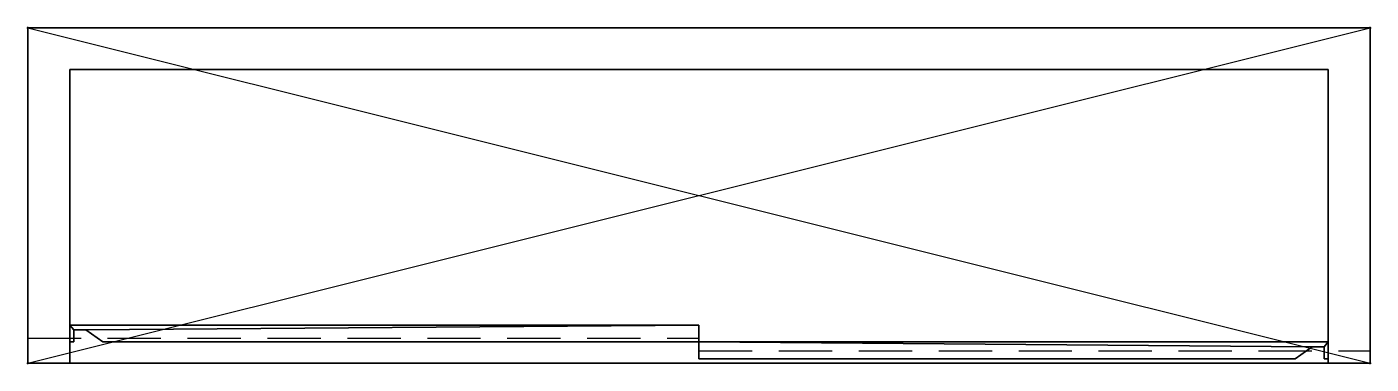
# Model space of a CAD drawing. Header units: millimetres. Extents: x -1 to 1601, y -401 to 1.
import ezdxf

# ---------------------------------------------------------------- set-up
doc = ezdxf.new("R2010")
doc.units = ezdxf.units.MM
doc.header["$PDMODE"] = 34
doc.linetypes.add('NASCOSTA', pattern=[9.525, 6.35, -3.175])
for name, color, linetype in [('IQ_200_2D', 1, 'Continuous'), ('IQ_200_3D', 1, 'Continuous'), ('IQ_204_2D', 7, 'Continuous'), ('IQ_INS_3D', 3, 'Continuous')]:
    doc.layers.add(name, color=color, linetype=linetype)

msp = doc.modelspace()

# ---------------------------------------------------------------- linework, layer by layer
at = {"layer": 'IQ_200_2D'}
for p, q in [((0, -400), (0, 0)), ((0, 0), (1600, 0)), ((1600, 0), (1600, -400)), ((1600, -400), (0, -400))]:
    msp.add_line(p, q, dxfattribs=at)
at = {"layer": 'IQ_204_2D'}
for p, q in [((0, -400), (1600, 0)), ((0, 0), (1600, -400))]:
    msp.add_line(p, q, dxfattribs=at)
at = {"layer": 'IQ_204_2D', "linetype": 'NASCOSTA', "ltscale": 10}
for p, q in [((0, -370), (800, -370)), ((800, -370), (800, -385)), ((800, -385), (1600, -385))]:
    msp.add_line(p, q, dxfattribs=at)
at = {"layer": 'IQ_INS_3D'}
for p in [(0, 0), (1600, 0), (0, -400), (1600, -400)]:
    msp.add_point(p, dxfattribs=at)

# ---------------------------------------------------------------- meshes
at = {"layer": 'IQ_200_3D'}
mesh = msp.add_polyface(dxfattribs=at)
corners = [(0, 0, 2200), (0, -400, 2200), (1600, -400, 2200), (1600, 0, 2200)]
mesh.append_faces([[corners[k] for k in face] for face in [(0, 1, 2, 3)]])
mesh = msp.add_polyface(dxfattribs=at)
corners = [(1600, -400, 1550), (0, -400, 1550), (0, 0, 1550), (1600, 0, 1550)]
mesh.append_faces([[corners[k] for k in face] for face in [(0, 1, 2, 3)]])
mesh = msp.add_polyface(dxfattribs=at)
corners = [(1600, 0, 2200), (1600, 0, 1550), (0, 0, 1550), (0, 0, 2200)]
mesh.append_faces([[corners[k] for k in face] for face in [(0, 1, 2, 3)]])
mesh = msp.add_polyface(dxfattribs=at)
corners = [(0, 0, 2200), (0, 0, 1550), (0, -400, 1550), (0, -400, 2200)]
mesh.append_faces([[corners[k] for k in face] for face in [(0, 1, 2, 3)]])
mesh = msp.add_polyface(dxfattribs=at)
corners = [(1600, -400, 2200), (1600, -400, 1550), (1600, 0, 1550), (1600, 0, 2200)]
mesh.append_faces([[corners[k] for k in face] for face in [(0, 1, 2, 3)]])
mesh = msp.add_polyface(dxfattribs=at)
corners = [(50, -50, 2150), (50, -50, 1600), (1550, -50, 1600), (1550, -50, 2150)]
mesh.append_faces([[corners[k] for k in face] for face in [(0, 1, 2, 3)]])
mesh = msp.add_polyface(dxfattribs=at)
corners = [(50, -50, 1600), (50, -400, 1600), (1550, -400, 1600), (1550, -50, 1600)]
mesh.append_faces([[corners[k] for k in face] for face in [(0, 1, 2, 3)]])
mesh = msp.add_polyface(dxfattribs=at)
corners = [(50, -50, 2150), (50, -400, 2150), (50, -400, 1600), (50, -50, 1600)]
mesh.append_faces([[corners[k] for k in face] for face in [(0, 1, 2, 3)]])
mesh = msp.add_polyface(dxfattribs=at)
corners = [(1550, -50, 2150), (1550, -400, 2150), (50, -400, 2150), (50, -50, 2150)]
mesh.append_faces([[corners[k] for k in face] for face in [(0, 1, 2, 3)]])
mesh = msp.add_polyface(dxfattribs=at)
corners = [(1550, -50, 1600), (1550, -400, 1600), (1550, -400, 2150), (1550, -50, 2150)]
mesh.append_faces([[corners[k] for k in face] for face in [(0, 1, 2, 3)]])
mesh = msp.add_polyface(dxfattribs=at)
corners = [(50, -354.5, 2150), (50, -374.5, 2150), (55, -374.5, 2150), (55, -360.2, 2150), (69.2, -360.2, 2150), (89.6, -374.5, 2150), (800, -374.5, 2150), (800, -354.5, 2150)]
mesh.append_faces([[corners[k] for k in face] for face in [(3, 0, 1, 2), (7, 4, 5, 6)]], dxfattribs={"vtx0": -1})
mesh.append_faces([[corners[k] for k in face] for face in [(0, 3, 4, 7)]], dxfattribs={"vtx0": -1, "vtx2": -1})
mesh = msp.add_polyface(dxfattribs=at)
corners = [(50, -354.5, 1600), (800, -354.5, 1600), (800, -374.5, 1600), (89.6, -374.5, 1600), (69.2, -360.2, 1600), (55, -360.2, 1600), (55, -374.5, 1600), (50, -374.5, 1600)]
mesh.append_faces([[corners[k] for k in face] for face in [(4, 5, 0, 1)]], dxfattribs={"vtx1": -1, "vtx3": -1})
mesh.append_faces([[corners[k] for k in face] for face in [(1, 2, 3, 4), (5, 6, 7, 0)]], dxfattribs={"vtx3": -1})
mesh = msp.add_polyface(dxfattribs=at)
corners = [(800, -354.5, 2150), (800, -354.5, 1600), (50, -354.5, 1600), (50, -354.5, 2150)]
mesh.append_faces([[corners[k] for k in face] for face in [(0, 1, 2, 3)]])
mesh = msp.add_polyface(dxfattribs=at)
corners = [(50, -354.5, 2150), (50, -354.5, 1600), (50, -374.5, 1600), (50, -374.5, 2150)]
mesh.append_faces([[corners[k] for k in face] for face in [(0, 1, 2, 3)]])
mesh = msp.add_polyface(dxfattribs=at)
corners = [(55, -374.5, 2150), (55, -374.5, 1600), (55, -360.2, 1600), (55, -360.2, 2150)]
mesh.append_faces([[corners[k] for k in face] for face in [(0, 1, 2, 3)]])
mesh = msp.add_polyface(dxfattribs=at)
corners = [(55, -360.2, 2150), (55, -360.2, 1600), (69.2, -360.2, 1600), (69.2, -360.2, 2150)]
mesh.append_faces([[corners[k] for k in face] for face in [(0, 1, 2, 3)]])
mesh = msp.add_polyface(dxfattribs=at)
corners = [(69.2, -360.2, 2150), (69.2, -360.2, 1600), (89.6, -374.5, 1600), (89.6, -374.5, 2150)]
mesh.append_faces([[corners[k] for k in face] for face in [(0, 1, 2, 3)]])
mesh = msp.add_polyface(dxfattribs=at)
corners = [(800, -374.5, 2150), (800, -374.5, 1600), (800, -354.5, 1600), (800, -354.5, 2150)]
mesh.append_faces([[corners[k] for k in face] for face in [(0, 1, 2, 3)]])
mesh = msp.add_polyface(dxfattribs=at)
corners = [(50, -374.5, 2150), (50, -374.5, 1600), (55, -374.5, 1600), (55, -374.5, 2150)]
mesh.append_faces([[corners[k] for k in face] for face in [(0, 1, 2, 3)]])
mesh = msp.add_polyface(dxfattribs=at)
corners = [(89.6, -374.5, 2150), (89.6, -374.5, 1600), (800, -374.5, 1600), (800, -374.5, 2150)]
mesh.append_faces([[corners[k] for k in face] for face in [(0, 1, 2, 3)]])
mesh = msp.add_polyface(dxfattribs=at)
corners = [(1550, -374.5, 2150), (800, -374.5, 2150), (800, -394.5, 2150), (1510.4, -394.5, 2150), (1530.8, -380.2, 2150), (1545, -380.2, 2150), (1545, -394.5, 2150), (1550, -394.5, 2150)]
mesh.append_faces([[corners[k] for k in face] for face in [(7, 0, 5, 6), (3, 4, 1, 2)]], dxfattribs={"vtx1": -1})
mesh.append_faces([[corners[k] for k in face] for face in [(4, 5, 0, 1)]], dxfattribs={"vtx1": -1, "vtx3": -1})
mesh = msp.add_polyface(dxfattribs=at)
corners = [(1550, -374.5, 1600), (1550, -394.5, 1600), (1545, -394.5, 1600), (1545, -380.2, 1600), (1530.8, -380.2, 1600), (1510.4, -394.5, 1600), (800, -394.5, 1600), (800, -374.5, 1600)]
mesh.append_faces([[corners[k] for k in face] for face in [(7, 4, 5, 6), (3, 0, 1, 2)]], dxfattribs={"vtx0": -1})
mesh.append_faces([[corners[k] for k in face] for face in [(4, 7, 0, 3)]], dxfattribs={"vtx0": -1, "vtx2": -1})
mesh = msp.add_polyface(dxfattribs=at)
corners = [(800, -374.5, 2150), (800, -374.5, 1600), (800, -394.5, 1600), (800, -394.5, 2150)]
mesh.append_faces([[corners[k] for k in face] for face in [(0, 1, 2, 3)]])
mesh = msp.add_polyface(dxfattribs=at)
corners = [(1550, -374.5, 2150), (1550, -374.5, 1600), (800, -374.5, 1600), (800, -374.5, 2150)]
mesh.append_faces([[corners[k] for k in face] for face in [(0, 1, 2, 3)]])
mesh = msp.add_polyface(dxfattribs=at)
corners = [(1510.4, -394.5, 2150), (1510.4, -394.5, 1600), (1530.8, -380.2, 1600), (1530.8, -380.2, 2150)]
mesh.append_faces([[corners[k] for k in face] for face in [(0, 1, 2, 3)]])
mesh = msp.add_polyface(dxfattribs=at)
corners = [(1530.8, -380.2, 2150), (1530.8, -380.2, 1600), (1545, -380.2, 1600), (1545, -380.2, 2150)]
mesh.append_faces([[corners[k] for k in face] for face in [(0, 1, 2, 3)]])
mesh = msp.add_polyface(dxfattribs=at)
corners = [(1545, -380.2, 2150), (1545, -380.2, 1600), (1545, -394.5, 1600), (1545, -394.5, 2150)]
mesh.append_faces([[corners[k] for k in face] for face in [(0, 1, 2, 3)]])
mesh = msp.add_polyface(dxfattribs=at)
corners = [(1550, -394.5, 2150), (1550, -394.5, 1600), (1550, -374.5, 1600), (1550, -374.5, 2150)]
mesh.append_faces([[corners[k] for k in face] for face in [(0, 1, 2, 3)]])
mesh = msp.add_polyface(dxfattribs=at)
corners = [(1600, -400, 2200), (0, -400, 2200), (0, -400, 1550), (1600, -400, 1550), (1550, -400, 2150), (1550, -400, 1600), (50, -400, 1600), (50, -400, 2150)]
mesh.append_faces([[corners[k] for k in face] for face in [(1, 7, 4, 0), (0, 4, 5, 3)]], dxfattribs={"vtx0": -1, "vtx2": -1})
mesh.append_faces([[corners[k] for k in face] for face in [(6, 7, 1, 2), (5, 6, 2, 3)]], dxfattribs={"vtx1": -1, "vtx3": -1})
mesh = msp.add_polyface(dxfattribs=at)
corners = [(800, -394.5, 2150), (800, -394.5, 1600), (1510.4, -394.5, 1600), (1510.4, -394.5, 2150)]
mesh.append_faces([[corners[k] for k in face] for face in [(0, 1, 2, 3)]])
mesh = msp.add_polyface(dxfattribs=at)
corners = [(1545, -394.5, 2150), (1545, -394.5, 1600), (1550, -394.5, 1600), (1550, -394.5, 2150)]
mesh.append_faces([[corners[k] for k in face] for face in [(0, 1, 2, 3)]])

doc.saveas('drawing.dxf')
